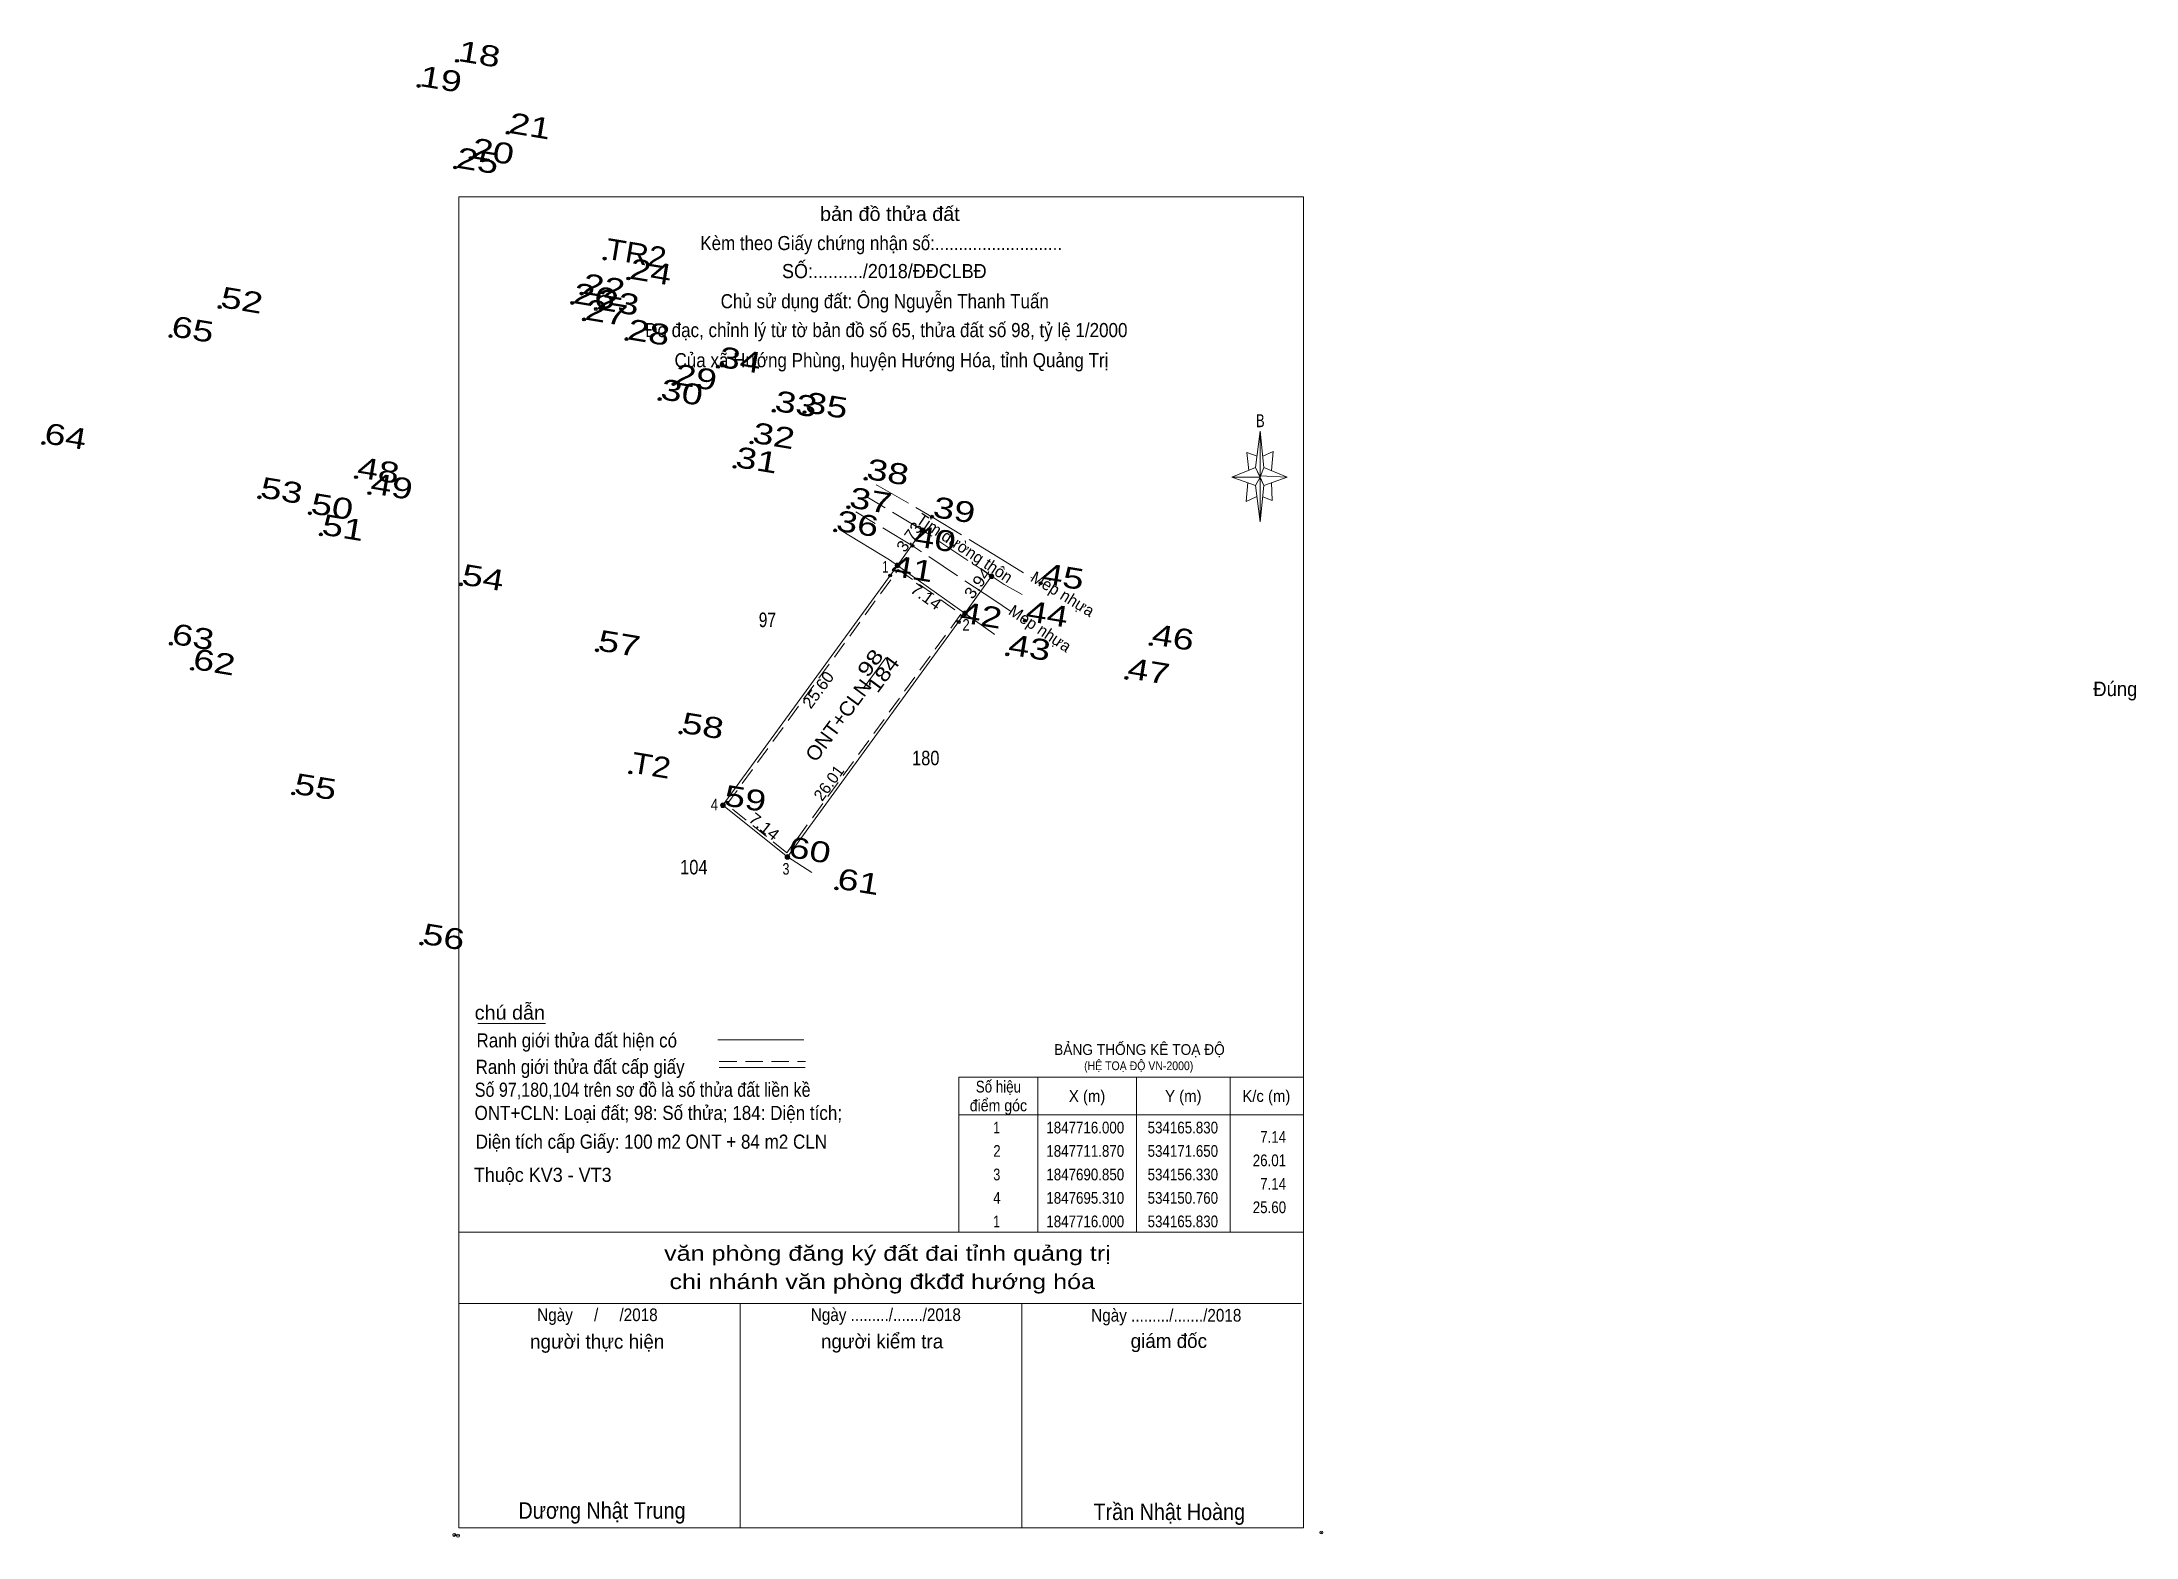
# Model space of a CAD drawing. Header units: metres. Extents: x 533512 to 1850612, y 539030 to 1847761.
# Drawn here: x 534092 to 534272.7, y 1847632.2 to 1847761.2 of the extents above.
import ezdxf
from ezdxf.enums import TextEntityAlignment as Align

# ---------------------------------------------------------------- set-up
doc = ezdxf.new("R2010")
doc.units = ezdxf.units.M
doc.header["$LTSCALE"] = 0.5
doc.header["$PDMODE"] = 32
doc.header["$PDSIZE"] = 0.25
doc.linetypes.add('LONG_DASHED', pattern=[7.5, 6, -1.5])
doc.linetypes.add('MEDIUM_DASHED', pattern=[4.5, 3, -1.5])
for name, color, linetype, lineweight in [('1', 7, 'MEDIUM_DASHED', 13), ('10', 7, 'Continuous', 13), ('17', 7, 'Continuous', 13), ('22', 7, 'LONG_DASHED', 13), ('23', 7, 'Continuous', 13), ('5', 7, 'Continuous', 13), ('6', 7, 'Continuous', 13), ('63', 7, 'Continuous', 13)]:
    doc.layers.add(name, color=color, linetype=linetype, lineweight=lineweight)
doc.layers.add('12', color=7, linetype='Continuous')
doc.layers.add('7', color=7, linetype='Continuous')

msp = doc.modelspace()

# ---------------------------------------------------------------- hatches: boundary and pattern name
at = {"layer": '10'}
for points in [[(534168.19, 1847719.04, 1), (534167.79, 1847719.04, 1)], [(534166.03, 1847716, 1), (534165.63, 1847716, 1)], [(534174.14, 1847715.07, 1), (534173.74, 1847715.07, 1)], [(534171.85, 1847711.86, 1), (534171.45, 1847711.86, 1)], [(534150.96, 1847695.31, 1), (534150.56, 1847695.31, 1)], [(534156.53, 1847690.85, 1), (534156.13, 1847690.85, 1)]]:
    msp.add_hatch(color=256, dxfattribs=at).paths.add_polyline_path(points)

# ---------------------------------------------------------------- linework, layer by layer
at = {"layer": '1'}
msp.add_lwpolyline([(534165.89, 1847715.65), (534171.3, 1847711.81), (534156.28, 1847691.21), (534151.1, 1847695.36)], close=True, dxfattribs=at)
at = {"layer": '10'}
for centre in [(534167.99, 1847719.04), (534165.83, 1847716), (534173.94, 1847715.07), (534171.65, 1847711.86), (534150.76, 1847695.31), (534156.33, 1847690.85)]:
    msp.add_circle(centre, 0.2, dxfattribs=at)
at = {"layer": '17'}
msp.add_line((534129.6, 1847676.47), (534135.46, 1847676.47), dxfattribs=at)
at = {"layer": '22'}
for p, q in [((534164, 1847722.95), (534164.16, 1847722.86)), ((534174.13, 1847716.94), (534177.52, 1847714.86)), ((534175.58, 1847712.05), (534174.13, 1847713.02)), ((534176.58, 1847713.49), (534175.02, 1847714.36))]:
    msp.add_line(p, q, dxfattribs=at)
at = {"layer": '22', "linetype": 'Continuous'}
for p, q in [((534150.76, 1847695.31), (534165.83, 1847716)), ((534171.65, 1847711.87), (534156.33, 1847690.85))]:
    msp.add_line(p, q, dxfattribs=at)
at = {"layer": '22'}
for points in [[(534175.02, 1847714.36), (534167.97, 1847719.05), (534163.04, 1847722.01)], [(534164.16, 1847722.86), (534168.8, 1847720.2), (534174.13, 1847716.94)], [(534174.13, 1847713.02), (534167.12, 1847717.7), (534162.22, 1847720.64)]]:
    msp.add_lwpolyline(points, dxfattribs=at)
at = {"layer": '22', "linetype": 'Continuous'}
msp.add_lwpolyline([(534158.44, 1847689.49), (534156.33, 1847690.85), (534150.76, 1847695.31)], dxfattribs=at)
at = {"layer": '23'}
for p, q in [((534160.96, 1847719.01), (534165.15, 1847716.49)), ((534165.15, 1847716.49), (534174.13, 1847710.1)), ((534174.13, 1847710.1), (534174.2, 1847710.05)), ((534162.86, 1847705.37), (534164.82, 1847708.03))]:
    msp.add_line(p, q, dxfattribs=at)
at = {"layer": '5'}
for p, q in [((534196.71, 1847724.44), (534197.11, 1847727.6)), ((534196.71, 1847722.9), (534194.68, 1847723.63)), ((534197.44, 1847724.44), (534199.46, 1847723.63)), ((534197.44, 1847722.9), (534197.11, 1847719.75)), ((534198.17, 1847721.61), (534197.36, 1847721.93)), ((534198.09, 1847723.15), (534198.17, 1847721.61)), ((534127.96, 1847658.47), (534200.86, 1847658.47)), ((534127.96, 1847652.32), (534200.7, 1847652.32)), ((534127.96, 1847652.32), (534200.7, 1847652.32)), ((534127.96, 1847652.32), (534200.7, 1847652.32)), ((534152.26, 1847632.96), (534152.26, 1847652.32)), ((534176.56, 1847632.96), (534176.56, 1847652.32))]:
    msp.add_line(p, q, dxfattribs=at)
for points in [[(534127.96, 1847747.82), (534200.86, 1847747.82), (534200.86, 1847632.96), (534127.96, 1847632.96)], [(534197.11, 1847727.6), (534197.44, 1847724.44), (534197.11, 1847723.63)], [(534197.11, 1847723.63), (534194.68, 1847723.63), (534196.71, 1847724.44), (534197.44, 1847722.9), (534199.46, 1847723.63), (534197.11, 1847723.72)], [(534197.11, 1847723.63), (534197.11, 1847719.75), (534196.71, 1847722.9)]]:
    msp.add_lwpolyline(points, close=True, dxfattribs=at)
for points in [[(534196.87, 1847725.42), (534195.98, 1847725.74), (534196.14, 1847724.2)], [(534197.36, 1847725.42), (534198.25, 1847725.82), (534198.09, 1847724.2)], [(534197.11, 1847723.63), (534196.71, 1847724.44), (534194.68, 1847723.63)], [(534197.11, 1847723.63), (534197.44, 1847722.9), (534199.46, 1847723.63)], [(534196.06, 1847723.15), (534195.9, 1847721.53), (534196.79, 1847721.93)], [(534200.86, 1847632.96), (534127.96, 1847632.96), (534127.96, 1847652.32)]]:
    msp.add_lwpolyline(points, dxfattribs=at)
for p in [(534127.58, 1847632.34), (534127.9, 1847632.28)]:
    msp.add_point(p, dxfattribs=at)
at = {"layer": '6'}
for p, q in [((534150.33, 1847675.07), (534157.74, 1847675.07)), ((534150.45, 1847672.69), (534157.85, 1847672.69))]:
    msp.add_line(p, q, dxfattribs=at)
at = {"layer": '6', "linetype": 'MEDIUM_DASHED'}
msp.add_line((534150.45, 1847673.2), (534157.9, 1847673.2), dxfattribs=at)
at = {"layer": '6'}
msp.add_point((534202.4, 1847632.55), dxfattribs=at)
at = {"layer": '63'}
for p, q in [((534167.99, 1847719.04), (534165.83, 1847716)), ((534173.94, 1847715.07), (534171.65, 1847711.86)), ((534177.94, 1847671.83), (534177.94, 1847658.47)), ((534186.44, 1847671.83), (534186.44, 1847658.47)), ((534194.54, 1847671.83), (534194.54, 1847658.47)), ((534171.13, 1847668.59), (534200.86, 1847668.59))]:
    msp.add_line(p, q, dxfattribs=at)
msp.add_lwpolyline([(534171.13, 1847671.83), (534200.86, 1847671.83), (534200.86, 1847658.47), (534171.13, 1847658.47)], close=True, dxfattribs=at)
at = {"layer": '7'}
for p in [(534127.82, 1847759.54), (534124.5, 1847757.38), (534132.19, 1847753.34), (534129, 1847751.15), (534127.67, 1847750.34), (534140.55, 1847742.48), (534142.61, 1847740.76), (534107.33, 1847738.3), (534137.76, 1847738.65), (534138.57, 1847739.46), (534139.8, 1847738.13), (534138.78, 1847737.23), (534103.09, 1847735.79), (534142.44, 1847735.53), (534150.33, 1847733.15), (534146.51, 1847731.65), (534145.3, 1847730.36), (534155.15, 1847729.35), (534157.8, 1847729.23), (534092.12, 1847726.56), (534153.23, 1847726.61), (534119.11, 1847723.62), (534151.76, 1847724.51), (534110.76, 1847721.88), (534120.26, 1847722.24), (534163.07, 1847723.48), (534115.12, 1847720.5), (534161.59, 1847721.02), (534168.8, 1847720.2), (534116.07, 1847718.68), (534160.45, 1847719.02), (534167.12, 1847717.7), (534165.19, 1847715.13), (534178.18, 1847714.46), (534128.14, 1847714.37), (534171.11, 1847711.12), (534176.82, 1847711.23), (534103.12, 1847709.25), (534187.68, 1847709.21), (534139.89, 1847708.68), (534175.3, 1847708.33), (534104.95, 1847707.08), (534185.58, 1847706.29), (534147.1, 1847701.58), (534142.77, 1847698.14), (534113.68, 1847696.32), (534150.76, 1847695.31), (534156.33, 1847690.85), (534160.55, 1847688.13), (534124.74, 1847683.37)]:
    msp.add_point(p, dxfattribs=at)

# ---------------------------------------------------------------- texts
at = {"layer": '1', "width": 1.2}
msp.add_text('184', height=1.25, rotation=53.559, dxfattribs=at).set_placement((534165.0885, 1847706.2488), align=Align.CENTER)
at = {"layer": '1'}
for s, height, width, p in [('BẢNG THỐNG KÊ TOẠ ĐỘ ', 0.9315, 0.95, (534179.34, 1847673.76)), ('(HỆ TOẠ ĐỘ VN-2000)', 0.7533, 0.9, (534181.93, 1847672.45))]:
    msp.add_text(s, height=height, dxfattribs=dict(at, width=width)).set_placement(p)
at = {"layer": '12'}
for s, width, p in [('18', 1.35, (534127.82, 1847759.54)), ('19', 1.35, (534124.5, 1847757.38)), ('21', 1.35, (534132.19, 1847753.34)), ('20', 1.35, (534129, 1847751.15)), ('25', 1.35, (534127.67, 1847750.34)), ('TR2', 1.15, (534140.55, 1847742.48)), ('24', 1.35, (534142.61, 1847740.76)), ('52', 1.35, (534107.33, 1847738.3)), ('26', 1.35, (534137.76, 1847738.65)), ('22', 1.35, (534138.57, 1847739.46)), ('27', 1.35, (534138.78, 1847737.23)), ('23', 1.35, (534139.8, 1847738.13)), ('65', 1.35, (534103.09, 1847735.79)), ('28', 1.35, (534142.44, 1847735.53)), ('34', 1.35, (534150.33, 1847733.15)), ('29', 1.35, (534146.51, 1847731.65)), ('30', 1.35, (534145.3, 1847730.36)), ('33', 1.35, (534155.15, 1847729.35)), ('35', 1.35, (534157.8, 1847729.23)), ('64', 1.35, (534092.12, 1847726.56)), ('32', 1.35, (534153.23, 1847726.61)), ('31', 1.35, (534151.76, 1847724.51)), ('53', 1.35, (534110.76, 1847721.88)), ('48', 1.35, (534119.11, 1847723.62)), ('49', 1.35, (534120.26, 1847722.24)), ('38', 1.35, (534163.07, 1847723.48)), ('50', 1.35, (534115.12, 1847720.5)), ('37', 1.35, (534161.59, 1847721.02)), ('39', 1.35, (534168.8, 1847720.2)), ('51', 1.35, (534116.07, 1847718.68)), ('36', 1.35, (534160.45, 1847719.02)), ('40', 1.35, (534167.12, 1847717.7)), ('41', 1.35, (534165.19, 1847715.13)), ('54', 1.35, (534128.14, 1847714.37)), ('45', 1.35, (534178.18, 1847714.46)), ('44', 1.35, (534176.82, 1847711.23)), ('63', 1.35, (534103.12, 1847709.25)), ('42', 1.35, (534171.11, 1847711.12)), ('57', 1.35, (534139.89, 1847708.68)), ('43', 1.35, (534175.3, 1847708.33)), ('46', 1.35, (534187.68, 1847709.21)), ('62', 1.35, (534104.95, 1847707.08)), ('47', 1.35, (534185.58, 1847706.29)), ('58', 1.35, (534147.1, 1847701.58)), ('T2', 1.2, (534142.77, 1847698.14)), ('55', 1.35, (534113.68, 1847696.32)), ('59', 1.35, (534150.76, 1847695.31)), ('60', 1.35, (534156.33, 1847690.85)), ('61', 1.35, (534160.55, 1847688.13)), ('56', 1.35, (534124.74, 1847683.37))]:
    msp.add_text(s, height=1.8, rotation=350.549, dxfattribs=dict(at, width=width)).set_placement(p)
at = {"layer": '23'}
for s, width, p in [('98', 1.3, (534163.9738, 1847707.2138)), ('ONT+CLN', 1.05, (534161.23, 1847702.2588))]:
    msp.add_text(s, height=1.25, rotation=53.559, dxfattribs=dict(at, width=width)).set_placement(p, align=Align.CENTER)
at = {"layer": '5'}
for s, height, width, p in [('bản đồ thửa đất', 1.215, 1.05, (534165.17, 1847745.73)), ('Kèm theo Giấy chứng nhận số:...........................', 1.215, 0.9, (534164.42, 1847743.21)), ('SỐ:........../2018/ĐĐCLBĐ', 1.22, 0.95, (534164.69, 1847740.79)), ('Chủ sử dụng đất: Ông Nguyễn Thanh Tuấn', 1.22, 0.9, (534164.73, 1847738.19)), ('Đo đạc, chỉnh lý từ tờ bản đồ số 65, thửa đất số 98, tỷ lệ 1/2000 ', 1.22, 0.9, (534165.065, 1847735.7)), ('Của xã Hướng Phùng, huyện Hướng Hóa, tỉnh Quảng Trị', 1.22, 0.9, (534165.305, 1847733.1)), ('B', 1.116, 0.75, (534197.135, 1847727.93)), ('văn phòng đăng ký đất đai tỉnh quảng trị', 1.296, 1.25, (534164.96, 1847656)), ('chi nhánh văn phòng đkđđ hướng hóa', 1.296, 1.25, (534164.51, 1847653.56)), ('Ngày     /     /2018', 1.094, 0.9, (534139.935, 1847650.79)), ('Ngày ........./......./2018', 1.094, 0.9, (534164.82, 1847650.8)), ('Ngày ........./......./2018', 1.094, 0.9, (534189.02, 1847650.75)), ('Dương Nhật Trung', 1.42, 0.9, (534140.325, 1847633.74)), ('Trần Nhật Hoàng', 1.417, 0.9, (534189.28, 1847633.63))]:
    msp.add_text(s, height=height, dxfattribs=dict(at, width=width)).set_placement(p, align=Align.CENTER)
for s, height, p in [('người thực hiện', 1.22, (534139.91, 1847648.42)), ('người kiểm tra', 1.215, (534164.495, 1847648.44)), ('giám đốc', 1.215, (534189.24, 1847648.48))]:
    msp.add_text(s, height=height, dxfattribs=at).set_placement(p, align=Align.CENTER)
at = {"layer": '6'}
for s, height, width, p in [('chú dẫn', 1.215, 1.05, (534129.34, 1847676.81)), ('Ranh giới thửa đất hiện có ', 1.215, 0.9, (534129.5, 1847674.41)), ('Ranh giới thửa đất cấp giấy', 1.215, 0.9, (534129.42, 1847672.13)), ('Số 97,180,104 trên sơ đồ là số thửa đất liền kề', 1.22, 0.85, (534129.35, 1847670.15)), ('ONT+CLN: Loại đất; 98: Số thửa; 184: Diện tích;', 1.22, 0.9, (534129.33, 1847668.15)), ('Diện tích cấp Giấy: 100 m2 ONT + 84 m2 CLN', 1.22, 0.9, (534129.43, 1847665.67)), ('Thuộc KV3 - VT3', 1.22, 0.95, (534129.27, 1847662.81))]:
    msp.add_text(s, height=height, dxfattribs=dict(at, width=width)).set_placement(p)
at = {"layer": '63'}
for s, rotation, p in [('Tim đường thôn', 326.309, (534171.3476, 1847717.0781)), ('Mép nhựa', 328.521, (534179.8239, 1847713.113)), ('Mép nhựa', 326.309, (534177.8526, 1847710.1448)), ('26.01', 53.914, (534160.3089, 1847696.9355))]:
    msp.add_text(s, height=1, rotation=rotation, dxfattribs=at).set_placement(p, align=Align.CENTER)
for s, rotation, width, p in [('3.73', 54.605, 1.05, (534167.2587, 1847718.1704)), ('3.94', 54.496, 1.1, (534173.1429, 1847714.1796)), ('7.14', 324.64, 1.1, (534168.0056, 1847712.9145)), ('25.60', 53.931, 1.05, (534159.3812, 1847704.9706)), ('7.14', 321.315, 1.1, (534154.0125, 1847693.0852))]:
    msp.add_text(s, height=1, rotation=rotation, dxfattribs=dict(at, width=width)).set_placement(p, align=Align.CENTER)
for s, height, width, p in [(' 1', 1, 0.75, (534165.06, 1847715.39)), ('97', 1.25, 0.8, (534155.34, 1847710.68)), (' 2', 1, 0.85, (534172.06, 1847710.37)), ('Đúng', 1.25, 0.95, (534272.81, 1847704.72)), ('180', 1.25, 0.85, (534169.45, 1847698.76)), (' 4', 1, 0.85, (534150.35, 1847694.87)), ('104', 1.25, 0.85, (534149.44, 1847689.34)), (' 3', 1, 0.8, (534156.5, 1847689.32)), ('7.14', 1.012, 0.85, (534199.36, 1847666.18)), ('26.01', 1.012, 0.85, (534199.36, 1847664.16)), ('7.14', 1.012, 0.85, (534199.36, 1847662.13)), ('25.60', 1.012, 0.85, (534199.36, 1847660.11))]:
    msp.add_text(s, height=height, dxfattribs=dict(at, width=width)).set_placement(p, align=Align.RIGHT)
for s, width, p in [('Số hiệu', 0.85, (534174.535, 1847670.52)), ('điểm góc', 0.9, (534174.535, 1847668.9)), ('X (m)', 0.95, (534182.185, 1847669.71)), ('Y (m)', 0.95, (534190.49, 1847669.71)), ('K/c (m)', 0.95, (534197.655, 1847669.71)), (' 1', 0.75, (534174.24, 1847666.99)), ('1847716.000', 0.85, (534182.03, 1847666.99)), ('534165.830', 0.85, (534190.45, 1847666.99)), (' 2', 0.85, (534174.25, 1847664.97)), ('1847711.870', 0.85, (534182.03, 1847664.97)), ('534171.650', 0.85, (534190.45, 1847664.97)), (' 3', 0.8, (534174.245, 1847662.94)), ('1847690.850', 0.85, (534182.03, 1847662.94)), ('534156.330', 0.85, (534190.45, 1847662.94)), (' 4', 0.85, (534174.245, 1847660.92)), ('1847695.310', 0.85, (534182.03, 1847660.92)), ('534150.760', 0.85, (534190.45, 1847660.92)), (' 1', 0.75, (534174.24, 1847658.89)), ('1847716.000', 0.85, (534182.03, 1847658.89)), ('534165.830', 0.85, (534190.45, 1847658.89))]:
    msp.add_text(s, height=1.012, dxfattribs=dict(at, width=width)).set_placement(p, align=Align.CENTER)

doc.saveas('drawing.dxf')
